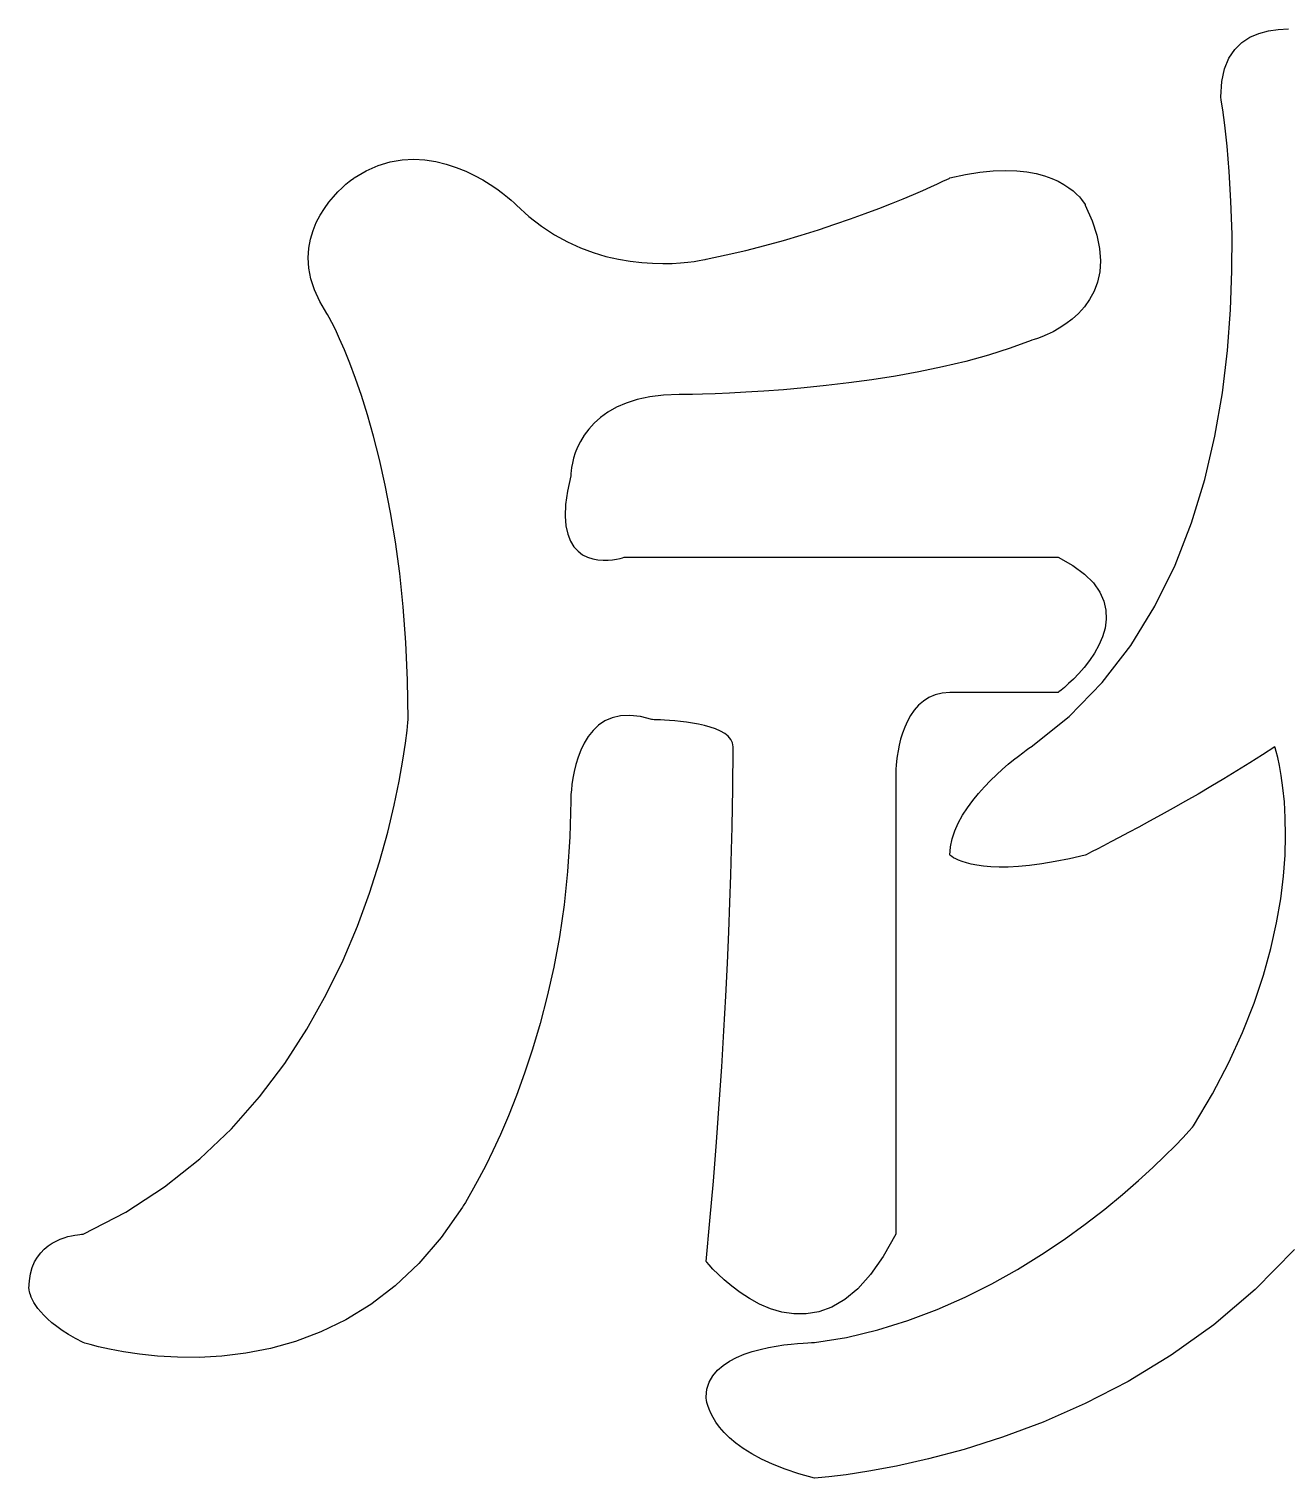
# Model space of a CAD drawing. Extents: x 8 to 213, y -217 to -66.
# Drawn here: x 27.86 to 34.99, y -102.38 to -94.16 of the extents above; entities that cross this region are included whole.
import ezdxf

# ---------------------------------------------------------------- set-up
doc = ezdxf.new("R2010")
doc.units = 0
doc.header["$MEASUREMENT"] = 0

msp = doc.modelspace()

# ---------------------------------------------------------------- linework, layer by layer
for p, q in [((34.7374, -94.2386, -80.2759), (34.7833, -94.2085, -80.2759)), ((34.7833, -94.2085, -80.2759), (34.8337, -94.1867, -80.2759)), ((34.8337, -94.1867, -80.2759), (34.8877, -94.1723, -80.2759)), ((34.8877, -94.1723, -80.2759), (34.9439, -94.1643, -80.2759)), ((34.9439, -94.1643, -80.2759), (35.0013, -94.1619, -80.2759)), ((34.6641, -94.3274, -80.2759), (34.6973, -94.2779, -80.2759)), ((34.6973, -94.2779, -80.2759), (34.7374, -94.2386, -80.2759)), ((34.6389, -94.3879, -80.2759), (34.6641, -94.3274, -80.2759)), ((34.623, -94.4603, -80.2759), (34.6389, -94.3879, -80.2759)), ((34.6175, -94.5457, -80.2759), (34.623, -94.4603, -80.2759)), ((34.6206, -94.5647, -80.2759), (34.6175, -94.5457, -80.2759)), ((34.6288, -94.6198, -80.2759), (34.6206, -94.5647, -80.2759)), ((34.6403, -94.7079, -80.2759), (34.6288, -94.6198, -80.2759)), ((34.6531, -94.8257, -80.2759), (34.6403, -94.7079, -80.2759)), ((34.6654, -94.9703, -80.2759), (34.6531, -94.8257, -80.2759)), ((29.7737, -94.9658, -80.2759), (29.8424, -94.9359, -80.2759)), ((29.8424, -94.9359, -80.2759), (29.9104, -94.9157, -80.2759)), ((29.9104, -94.9157, -80.2759), (29.9773, -94.9043, -80.2759)), ((29.9773, -94.9043, -80.2759), (30.0429, -94.9007, -80.2759)), ((30.0429, -94.9007, -80.2759), (30.1068, -94.904, -80.2759)), ((30.1068, -94.904, -80.2759), (30.1685, -94.9133, -80.2759)), ((30.1685, -94.9133, -80.2759), (30.2279, -94.9276, -80.2759)), ((30.2279, -94.9276, -80.2759), (30.2845, -94.9461, -80.2759)), ((30.2845, -94.9461, -80.2759), (30.338, -94.9679, -80.2759)), ((29.6592, -95.0419, -80.2759), (29.6777, -95.0265, -80.2759)), ((29.6777, -95.0265, -80.2759), (29.6921, -95.0153, -80.2759)), ((29.6921, -95.0153, -80.2759), (29.7014, -95.0085, -80.2759)), ((29.7014, -95.0085, -80.2759), (29.7047, -95.0062, -80.2759)), ((29.7047, -95.0062, -80.2759), (29.7737, -94.9658, -80.2759)), ((30.338, -94.9679, -80.2759), (30.388, -94.9919, -80.2759)), ((30.388, -94.9919, -80.2759), (30.4342, -95.0173, -80.2759)), ((30.4342, -95.0173, -80.2759), (30.4763, -95.0432, -80.2759)), ((33.0122, -95.0394, -80.2759), (33.0423, -95.0254, -80.2759)), ((33.0423, -95.0254, -80.2759), (33.0643, -95.015, -80.2759)), ((33.0643, -95.015, -80.2759), (33.0777, -95.0085, -80.2759)), ((33.0777, -95.0085, -80.2759), (33.0822, -95.0062, -80.2759)), ((33.0822, -95.0062, -80.2759), (33.1709, -94.9866, -80.2759)), ((33.1709, -94.9866, -80.2759), (33.2529, -94.9732, -80.2759)), ((33.2529, -94.9732, -80.2759), (33.3285, -94.9657, -80.2759)), ((33.3285, -94.9657, -80.2759), (33.3979, -94.9633, -80.2759)), ((33.3979, -94.9633, -80.2759), (33.4612, -94.9655, -80.2759)), ((33.4612, -94.9655, -80.2759), (33.5188, -94.9717, -80.2759)), ((33.5188, -94.9717, -80.2759), (33.5709, -94.9814, -80.2759)), ((33.5709, -94.9814, -80.2759), (33.6177, -94.994, -80.2759)), ((33.6177, -94.994, -80.2759), (33.6594, -95.0088, -80.2759)), ((33.6594, -95.0088, -80.2759), (33.6963, -95.0254, -80.2759)), ((33.6963, -95.0254, -80.2759), (33.7286, -95.0432, -80.2759)), ((34.6755, -95.1384, -80.2759), (34.6654, -94.9703, -80.2759)), ((29.5622, -95.1438, -80.2759), (29.5881, -95.1125, -80.2759)), ((29.5881, -95.1125, -80.2759), (29.6135, -95.085, -80.2759)), ((29.6135, -95.085, -80.2759), (29.6375, -95.0614, -80.2759)), ((29.6375, -95.0614, -80.2759), (29.6592, -95.0419, -80.2759)), ((30.4763, -95.0432, -80.2759), (30.5139, -95.0686, -80.2759)), ((30.5139, -95.0686, -80.2759), (30.5467, -95.0926, -80.2759)), ((30.5467, -95.0926, -80.2759), (30.5742, -95.1143, -80.2759)), ((32.8169, -95.1242, -80.2759), (32.8763, -95.0993, -80.2759)), ((32.8763, -95.0993, -80.2759), (32.9288, -95.0767, -80.2759)), ((32.9288, -95.0767, -80.2759), (32.9743, -95.0566, -80.2759)), ((32.9743, -95.0566, -80.2759), (33.0122, -95.0394, -80.2759)), ((33.7286, -95.0432, -80.2759), (33.7565, -95.0615, -80.2759)), ((33.7565, -95.0615, -80.2759), (33.7802, -95.0798, -80.2759)), ((33.7802, -95.0798, -80.2759), (33.8001, -95.0976, -80.2759)), ((33.8001, -95.0976, -80.2759), (33.8163, -95.1142, -80.2759)), ((29.5128, -95.2173, -80.2759), (29.5368, -95.1788, -80.2759)), ((29.5368, -95.1788, -80.2759), (29.5622, -95.1438, -80.2759)), ((30.5742, -95.1143, -80.2759), (30.5963, -95.1328, -80.2759)), ((30.5963, -95.1328, -80.2759), (30.6125, -95.1472, -80.2759)), ((30.6125, -95.1472, -80.2759), (30.6224, -95.1565, -80.2759)), ((30.6224, -95.1565, -80.2759), (30.6258, -95.1598, -80.2759)), ((30.6258, -95.1598, -80.2759), (30.696, -95.2243, -80.2759)), ((30.6258, -95.1598, -80.2759), (30.6258, -95.1598, -80.2759)), ((32.6015, -95.2083, -80.2759), (32.6792, -95.179, -80.2759)), ((32.6792, -95.179, -80.2759), (32.7511, -95.1508, -80.2759)), ((32.7511, -95.1508, -80.2759), (32.8169, -95.1242, -80.2759)), ((33.8163, -95.1142, -80.2759), (33.829, -95.1291, -80.2759)), ((33.829, -95.1291, -80.2759), (33.8384, -95.1416, -80.2759)), ((33.8384, -95.1416, -80.2759), (33.8449, -95.1513, -80.2759)), ((33.8449, -95.1513, -80.2759), (33.8486, -95.1576, -80.2759)), ((33.8486, -95.1576, -80.2759), (33.8498, -95.1598, -80.2759)), ((33.8498, -95.1598, -80.2759), (33.8892, -95.2485, -80.2759)), ((34.6814, -95.3271, -80.2759), (34.6755, -95.1384, -80.2759)), ((29.4726, -95.3047, -80.2759), (29.4911, -95.2594, -80.2759)), ((29.4911, -95.2594, -80.2759), (29.5128, -95.2173, -80.2759)), ((30.696, -95.2243, -80.2759), (30.7678, -95.2803, -80.2759)), ((32.3375, -95.2996, -80.2759), (32.4303, -95.2689, -80.2759)), ((32.4303, -95.2689, -80.2759), (32.5185, -95.2384, -80.2759)), ((32.5185, -95.2384, -80.2759), (32.6015, -95.2083, -80.2759)), ((33.8892, -95.2485, -80.2759), (33.9158, -95.3305, -80.2759)), ((29.4489, -95.405, -80.2759), (29.4582, -95.3533, -80.2759)), ((29.4582, -95.3533, -80.2759), (29.4726, -95.3047, -80.2759)), ((30.7678, -95.2803, -80.2759), (30.8409, -95.3282, -80.2759)), ((30.8409, -95.3282, -80.2759), (30.9145, -95.3686, -80.2759)), ((32.139, -95.36, -80.2759), (32.2402, -95.3301, -80.2759)), ((32.2402, -95.3301, -80.2759), (32.3375, -95.2996, -80.2759)), ((33.9158, -95.3305, -80.2759), (33.931, -95.4061, -80.2759)), ((34.6813, -95.5331, -80.2759), (34.6814, -95.3271, -80.2759)), ((29.4456, -95.4596, -80.2759), (29.4489, -95.405, -80.2759)), ((30.9145, -95.3686, -80.2759), (30.988, -95.4021, -80.2759)), ((30.988, -95.4021, -80.2759), (31.0611, -95.4292, -80.2759)), ((31.0611, -95.4292, -80.2759), (31.1329, -95.4506, -80.2759)), ((31.8144, -95.4427, -80.2759), (31.9257, -95.4166, -80.2759)), ((31.9257, -95.4166, -80.2759), (32.034, -95.3889, -80.2759)), ((32.034, -95.3889, -80.2759), (32.139, -95.36, -80.2759)), ((33.931, -95.4061, -80.2759), (33.9358, -95.4754, -80.2759)), ((29.4492, -95.5172, -80.2759), (29.4456, -95.4596, -80.2759)), ((29.4607, -95.5775, -80.2759), (29.4492, -95.5172, -80.2759)), ((31.1329, -95.4506, -80.2759), (31.2031, -95.4668, -80.2759)), ((31.2031, -95.4668, -80.2759), (31.2709, -95.4784, -80.2759)), ((31.2709, -95.4784, -80.2759), (31.3359, -95.486, -80.2759)), ((31.3359, -95.486, -80.2759), (31.3974, -95.4901, -80.2759)), ((31.3974, -95.4901, -80.2759), (31.4549, -95.4914, -80.2759)), ((31.4549, -95.4914, -80.2759), (31.5077, -95.4903, -80.2759)), ((31.5077, -95.4903, -80.2759), (31.5554, -95.4875, -80.2759)), ((31.5554, -95.4875, -80.2759), (31.5973, -95.4836, -80.2759)), ((31.5973, -95.4836, -80.2759), (31.6329, -95.4791, -80.2759)), ((31.6329, -95.4791, -80.2759), (31.6616, -95.4746, -80.2759)), ((31.6616, -95.4746, -80.2759), (31.6828, -95.4707, -80.2759)), ((31.6828, -95.4707, -80.2759), (31.696, -95.4679, -80.2759)), ((31.696, -95.4679, -80.2759), (31.7005, -95.4668, -80.2759)), ((31.7005, -95.4668, -80.2759), (31.8144, -95.4427, -80.2759)), ((33.9358, -95.4754, -80.2759), (33.9314, -95.5388, -80.2759)), ((29.4808, -95.6405, -80.2759), (29.4607, -95.5775, -80.2759)), ((33.9189, -95.5964, -80.2759), (33.8995, -95.6485, -80.2759)), ((33.9314, -95.5388, -80.2759), (33.9189, -95.5964, -80.2759)), ((34.6734, -95.7535, -80.2759), (34.6813, -95.5331, -80.2759)), ((29.5107, -95.706, -80.2759), (29.4808, -95.6405, -80.2759)), ((33.8995, -95.6485, -80.2759), (33.8744, -95.6953, -80.2759)), ((29.5512, -95.7739, -80.2759), (29.5107, -95.706, -80.2759)), ((33.8447, -95.737, -80.2759), (33.8115, -95.7739, -80.2759)), ((33.8744, -95.6953, -80.2759), (33.8447, -95.737, -80.2759)), ((34.6558, -95.985, -80.2759), (34.6734, -95.7535, -80.2759)), ((29.5545, -95.7796, -80.2759), (29.5512, -95.7739, -80.2759)), ((29.564, -95.7969, -80.2759), (29.5545, -95.7796, -80.2759)), ((29.5791, -95.8257, -80.2759), (29.564, -95.7969, -80.2759)), ((29.5991, -95.866, -80.2759), (29.5791, -95.8257, -80.2759)), ((33.7393, -95.834, -80.2759), (33.7026, -95.8578, -80.2759)), ((33.7759, -95.8061, -80.2759), (33.7393, -95.834, -80.2759)), ((33.8115, -95.7739, -80.2759), (33.7759, -95.8061, -80.2759)), ((29.6231, -95.9178, -80.2759), (29.5991, -95.866, -80.2759)), ((29.6506, -95.9811, -80.2759), (29.6231, -95.9178, -80.2759)), ((33.5428, -95.9274, -80.2759), (33.4244, -95.9712, -80.2759)), ((33.5472, -95.9262, -80.2759), (33.5428, -95.9274, -80.2759)), ((33.5597, -95.9225, -80.2759), (33.5472, -95.9262, -80.2759)), ((33.5791, -95.916, -80.2759), (33.5597, -95.9225, -80.2759)), ((33.6042, -95.9065, -80.2759), (33.5791, -95.916, -80.2759)), ((33.6339, -95.8938, -80.2759), (33.6042, -95.9065, -80.2759)), ((33.6671, -95.8776, -80.2759), (33.6339, -95.8938, -80.2759)), ((33.7026, -95.8578, -80.2759), (33.6671, -95.8776, -80.2759)), ((29.6809, -96.056, -80.2759), (29.6506, -95.9811, -80.2759)), ((33.3004, -96.0106, -80.2759), (33.172, -96.0459, -80.2759)), ((33.4244, -95.9712, -80.2759), (33.3004, -96.0106, -80.2759)), ((34.6267, -96.2245, -80.2759), (34.6558, -95.985, -80.2759)), ((29.7133, -96.1423, -80.2759), (29.6809, -96.056, -80.2759)), ((33.0405, -96.0772, -80.2759), (32.9071, -96.1049, -80.2759)), ((33.172, -96.0459, -80.2759), (33.0405, -96.0772, -80.2759)), ((29.747, -96.2402, -80.2759), (29.7133, -96.1423, -80.2759)), ((32.5086, -96.1681, -80.2759), (32.3806, -96.1834, -80.2759)), ((32.6399, -96.1501, -80.2759), (32.5086, -96.1681, -80.2759)), ((32.7732, -96.1291, -80.2759), (32.6399, -96.1501, -80.2759)), ((32.9071, -96.1049, -80.2759), (32.7732, -96.1291, -80.2759)), ((29.7814, -96.3496, -80.2759), (29.747, -96.2402, -80.2759)), ((31.31, -96.2624, -80.2759), (31.2473, -96.2823, -80.2759)), ((31.3806, -96.2473, -80.2759), (31.31, -96.2624, -80.2759)), ((31.4594, -96.2378, -80.2759), (31.3806, -96.2473, -80.2759)), ((31.547, -96.2344, -80.2759), (31.4594, -96.2378, -80.2759)), ((31.556, -96.2344, -80.2759), (31.547, -96.2344, -80.2759)), ((31.5821, -96.2341, -80.2759), (31.556, -96.2344, -80.2759)), ((31.6242, -96.2334, -80.2759), (31.5821, -96.2341, -80.2759)), ((31.6808, -96.232, -80.2759), (31.6242, -96.2334, -80.2759)), ((31.7509, -96.2296, -80.2759), (31.6808, -96.232, -80.2759)), ((31.833, -96.2261, -80.2759), (31.7509, -96.2296, -80.2759)), ((31.9259, -96.2213, -80.2759), (31.833, -96.2261, -80.2759)), ((32.0284, -96.2148, -80.2759), (31.9259, -96.2213, -80.2759)), ((32.1392, -96.2065, -80.2759), (32.0284, -96.2148, -80.2759)), ((32.257, -96.1961, -80.2759), (32.1392, -96.2065, -80.2759)), ((32.3806, -96.1834, -80.2759), (32.257, -96.1961, -80.2759)), ((34.5843, -96.469, -80.2759), (34.6267, -96.2245, -80.2759)), ((31.1435, -96.3339, -80.2759), (31.1015, -96.3642, -80.2759)), ((31.1919, -96.3064, -80.2759), (31.1435, -96.3339, -80.2759)), ((31.2473, -96.2823, -80.2759), (31.1919, -96.3064, -80.2759)), ((29.8159, -96.4705, -80.2759), (29.7814, -96.3496, -80.2759)), ((31.0655, -96.3966, -80.2759), (31.035, -96.4303, -80.2759)), ((31.1015, -96.3642, -80.2759), (31.0655, -96.3966, -80.2759)), ((29.8496, -96.6029, -80.2759), (29.8159, -96.4705, -80.2759)), ((30.9888, -96.4992, -80.2759), (30.9722, -96.5329, -80.2759)), ((31.0096, -96.4647, -80.2759), (30.9888, -96.4992, -80.2759)), ((31.035, -96.4303, -80.2759), (31.0096, -96.4647, -80.2759)), ((34.5266, -96.7154, -80.2759), (34.5843, -96.469, -80.2759)), ((30.9592, -96.5652, -80.2759), (30.9495, -96.5955, -80.2759)), ((30.9722, -96.5329, -80.2759), (30.9592, -96.5652, -80.2759)), ((29.882, -96.7468, -80.2759), (29.8496, -96.6029, -80.2759)), ((30.9349, -96.667, -80.2759), (30.9335, -96.6821, -80.2759)), ((30.9378, -96.6471, -80.2759), (30.9349, -96.667, -80.2759)), ((30.9425, -96.6231, -80.2759), (30.9378, -96.6471, -80.2759)), ((30.9495, -96.5955, -80.2759), (30.9425, -96.6231, -80.2759)), ((29.9122, -96.9023, -80.2759), (29.882, -96.7468, -80.2759)), ((30.9329, -96.695, -80.2759), (30.9143, -96.7815, -80.2759)), ((30.933, -96.6917, -80.2759), (30.9329, -96.695, -80.2759)), ((30.9335, -96.6821, -80.2759), (30.933, -96.6917, -80.2759)), ((34.452, -96.9605, -80.2759), (34.5266, -96.7154, -80.2759)), ((30.9143, -96.7815, -80.2759), (30.9042, -96.8571, -80.2759)), ((29.9398, -97.0692, -80.2759), (29.9122, -96.9023, -80.2759)), ((30.9042, -96.8571, -80.2759), (30.9016, -96.9227, -80.2759)), ((30.9016, -96.9227, -80.2759), (30.9059, -96.9787, -80.2759)), ((30.9059, -96.9787, -80.2759), (30.9161, -97.0261, -80.2759)), ((34.3584, -97.2012, -80.2759), (34.452, -96.9605, -80.2759)), ((29.9638, -97.2477, -80.2759), (29.9398, -97.0692, -80.2759)), ((30.9161, -97.0261, -80.2759), (30.9315, -97.0653, -80.2759)), ((30.9315, -97.0653, -80.2759), (30.9513, -97.0972, -80.2759)), ((30.9513, -97.0972, -80.2759), (30.9746, -97.1224, -80.2759)), ((30.9746, -97.1224, -80.2759), (31.0007, -97.1417, -80.2759)), ((31.0007, -97.1417, -80.2759), (31.0288, -97.1556, -80.2759)), ((31.0288, -97.1556, -80.2759), (31.0581, -97.1649, -80.2759)), ((31.0581, -97.1649, -80.2759), (31.0876, -97.1703, -80.2759)), ((31.1932, -97.1666, -80.2759), (31.2125, -97.1628, -80.2759)), ((31.2125, -97.1628, -80.2759), (31.2272, -97.1593, -80.2759)), ((31.2272, -97.1593, -80.2759), (31.2366, -97.1566, -80.2759)), ((31.2366, -97.1566, -80.2759), (31.2399, -97.1556, -80.2759)), ((31.2399, -97.1556, -80.2759), (31.4448, -97.1556, -80.2759)), ((31.4448, -97.1556, -80.2759), (31.6445, -97.1556, -80.2759)), ((31.6445, -97.1556, -80.2759), (31.8384, -97.1556, -80.2759)), ((31.8384, -97.1556, -80.2759), (32.026, -97.1556, -80.2759)), ((32.026, -97.1556, -80.2759), (32.2066, -97.1556, -80.2759)), ((32.2066, -97.1556, -80.2759), (32.3798, -97.1556, -80.2759)), ((32.3798, -97.1556, -80.2759), (32.545, -97.1556, -80.2759)), ((32.545, -97.1556, -80.2759), (32.7015, -97.1556, -80.2759)), ((32.7015, -97.1556, -80.2759), (32.8488, -97.1556, -80.2759)), ((32.8488, -97.1556, -80.2759), (32.9863, -97.1556, -80.2759)), ((32.9863, -97.1556, -80.2759), (33.1134, -97.1556, -80.2759)), ((33.1134, -97.1556, -80.2759), (33.2296, -97.1556, -80.2759)), ((33.2296, -97.1556, -80.2759), (33.3343, -97.1556, -80.2759)), ((33.3343, -97.1556, -80.2759), (33.4269, -97.1556, -80.2759)), ((33.4269, -97.1556, -80.2759), (33.5068, -97.1556, -80.2759)), ((33.5068, -97.1556, -80.2759), (33.5735, -97.1556, -80.2759)), ((33.5735, -97.1556, -80.2759), (33.6264, -97.1556, -80.2759)), ((33.6264, -97.1556, -80.2759), (33.6648, -97.1556, -80.2759)), ((33.6648, -97.1556, -80.2759), (33.6883, -97.1556, -80.2759)), ((33.6883, -97.1556, -80.2759), (33.6963, -97.1556, -80.2759)), ((33.6963, -97.1556, -80.2759), (33.7794, -97.2027, -80.2759)), ((29.9837, -97.4377, -80.2759), (29.9638, -97.2477, -80.2759)), ((31.0876, -97.1703, -80.2759), (31.1167, -97.1725, -80.2759)), ((31.1167, -97.1725, -80.2759), (31.1446, -97.1722, -80.2759)), ((31.1446, -97.1722, -80.2759), (31.1704, -97.17, -80.2759)), ((31.1704, -97.17, -80.2759), (31.1932, -97.1666, -80.2759)), ((33.7794, -97.2027, -80.2759), (33.8455, -97.2517, -80.2759)), ((34.2441, -97.4344, -80.2759), (34.3584, -97.2012, -80.2759)), ((33.8455, -97.2517, -80.2759), (33.896, -97.302, -80.2759)), ((33.896, -97.302, -80.2759), (33.9321, -97.3533, -80.2759)), ((33.9321, -97.3533, -80.2759), (33.9554, -97.4051, -80.2759)), ((33.9554, -97.4051, -80.2759), (33.9671, -97.4568, -80.2759)), ((29.9988, -97.6392, -80.2759), (29.9837, -97.4377, -80.2759)), ((33.9671, -97.4568, -80.2759), (33.9687, -97.5081, -80.2759)), ((34.1072, -97.657, -80.2759), (34.2441, -97.4344, -80.2759)), ((33.9616, -97.5584, -80.2759), (33.9471, -97.6074, -80.2759)), ((33.9687, -97.5081, -80.2759), (33.9616, -97.5584, -80.2759)), ((30.0084, -97.8522, -80.2759), (29.9988, -97.6392, -80.2759)), ((33.9266, -97.6545, -80.2759), (33.9015, -97.6994, -80.2759)), ((33.9471, -97.6074, -80.2759), (33.9266, -97.6545, -80.2759)), ((33.9459, -97.8659, -80.2759), (34.1072, -97.657, -80.2759)), ((33.9015, -97.6994, -80.2759), (33.8732, -97.7414, -80.2759)), ((33.8124, -97.8154, -80.2759), (33.7827, -97.8464, -80.2759)), ((33.843, -97.7803, -80.2759), (33.8124, -97.8154, -80.2759)), ((33.8732, -97.7414, -80.2759), (33.843, -97.7803, -80.2759)), ((30.0117, -98.0767, -80.2759), (30.0084, -97.8522, -80.2759)), ((33.7315, -97.8942, -80.2759), (33.7129, -97.91, -80.2759)), ((33.7553, -97.8728, -80.2759), (33.7315, -97.8942, -80.2759)), ((33.7827, -97.8464, -80.2759), (33.7553, -97.8728, -80.2759)), ((33.7584, -98.0581, -80.2759), (33.9459, -97.8659, -80.2759)), ((32.9324, -97.9711, -80.2759), (32.9047, -97.9952, -80.2759)), ((32.9637, -97.9512, -80.2759), (32.9324, -97.9711, -80.2759)), ((32.999, -97.9361, -80.2759), (32.9637, -97.9512, -80.2759)), ((33.0384, -97.9265, -80.2759), (32.999, -97.9361, -80.2759)), ((33.0822, -97.9232, -80.2759), (33.0384, -97.9265, -80.2759)), ((33.0856, -97.9232, -80.2759), (33.0822, -97.9232, -80.2759)), ((33.0953, -97.9232, -80.2759), (33.0856, -97.9232, -80.2759)), ((33.1107, -97.9232, -80.2759), (33.0953, -97.9232, -80.2759)), ((33.1313, -97.9232, -80.2759), (33.1107, -97.9232, -80.2759)), ((33.1566, -97.9232, -80.2759), (33.1313, -97.9232, -80.2759)), ((33.1858, -97.9232, -80.2759), (33.1566, -97.9232, -80.2759)), ((33.2186, -97.9232, -80.2759), (33.1858, -97.9232, -80.2759)), ((33.2542, -97.9232, -80.2759), (33.2186, -97.9232, -80.2759)), ((33.2921, -97.9232, -80.2759), (33.2542, -97.9232, -80.2759)), ((33.3317, -97.9232, -80.2759), (33.2921, -97.9232, -80.2759)), ((33.3725, -97.9232, -80.2759), (33.3317, -97.9232, -80.2759)), ((33.4138, -97.9232, -80.2759), (33.3725, -97.9232, -80.2759)), ((33.4552, -97.9232, -80.2759), (33.4138, -97.9232, -80.2759)), ((33.496, -97.9232, -80.2759), (33.4552, -97.9232, -80.2759)), ((33.5356, -97.9232, -80.2759), (33.496, -97.9232, -80.2759)), ((33.5735, -97.9232, -80.2759), (33.5356, -97.9232, -80.2759)), ((33.6091, -97.9232, -80.2759), (33.5735, -97.9232, -80.2759)), ((33.6418, -97.9232, -80.2759), (33.6091, -97.9232, -80.2759)), ((33.6711, -97.9232, -80.2759), (33.6418, -97.9232, -80.2759)), ((33.6963, -97.9232, -80.2759), (33.6711, -97.9232, -80.2759)), ((33.7007, -97.9198, -80.2759), (33.6963, -97.9232, -80.2759)), ((33.7129, -97.91, -80.2759), (33.7007, -97.9198, -80.2759)), ((31.1687, -98.0657, -80.2759), (31.1272, -98.0839, -80.2759)), ((31.2157, -98.0548, -80.2759), (31.1687, -98.0657, -80.2759)), ((31.2686, -98.0523, -80.2759), (31.2157, -98.0548, -80.2759)), ((31.3278, -98.0593, -80.2759), (31.2686, -98.0523, -80.2759)), ((31.3934, -98.0767, -80.2759), (31.3278, -98.0593, -80.2759)), ((32.8595, -98.053, -80.2759), (32.8415, -98.0853, -80.2759)), ((32.8805, -98.0227, -80.2759), (32.8595, -98.053, -80.2759)), ((32.9047, -97.9952, -80.2759), (32.8805, -98.0227, -80.2759)), ((33.5428, -98.2303, -80.2759), (33.7584, -98.0581, -80.2759)), ((29.9967, -98.2099, -80.2759), (30.0057, -98.1377, -80.2759)), ((30.0057, -98.1377, -80.2759), (30.0104, -98.0924, -80.2759)), ((30.0104, -98.0924, -80.2759), (30.0117, -98.0767, -80.2759)), ((31.0594, -98.1384, -80.2759), (31.0324, -98.1725, -80.2759)), ((31.0909, -98.1085, -80.2759), (31.0594, -98.1384, -80.2759)), ((31.1272, -98.0839, -80.2759), (31.0909, -98.1085, -80.2759)), ((31.3968, -98.0768, -80.2759), (31.3934, -98.0767, -80.2759)), ((31.4063, -98.0769, -80.2759), (31.3968, -98.0768, -80.2759)), ((31.4214, -98.0773, -80.2759), (31.4063, -98.0769, -80.2759)), ((31.4413, -98.078, -80.2759), (31.4214, -98.0773, -80.2759)), ((31.4654, -98.0791, -80.2759), (31.4413, -98.078, -80.2759)), ((31.4929, -98.0809, -80.2759), (31.4654, -98.0791, -80.2759)), ((31.5232, -98.0833, -80.2759), (31.4929, -98.0809, -80.2759)), ((31.5556, -98.0866, -80.2759), (31.5232, -98.0833, -80.2759)), ((31.5893, -98.0907, -80.2759), (31.5556, -98.0866, -80.2759)), ((31.6237, -98.0959, -80.2759), (31.5893, -98.0907, -80.2759)), ((31.6582, -98.1023, -80.2759), (31.6237, -98.0959, -80.2759)), ((31.6919, -98.1099, -80.2759), (31.6582, -98.1023, -80.2759)), ((31.7243, -98.1189, -80.2759), (31.6919, -98.1099, -80.2759)), ((31.7545, -98.1294, -80.2759), (31.7243, -98.1189, -80.2759)), ((31.7821, -98.1415, -80.2759), (31.7545, -98.1294, -80.2759)), ((31.8061, -98.1553, -80.2759), (31.7821, -98.1415, -80.2759)), ((32.8263, -98.1191, -80.2759), (32.8135, -98.1535, -80.2759)), ((32.8415, -98.0853, -80.2759), (32.8263, -98.1191, -80.2759)), ((29.9823, -98.3064, -80.2759), (29.9967, -98.2099, -80.2759)), ((31.0095, -98.2099, -80.2759), (30.9904, -98.2494, -80.2759)), ((31.0324, -98.1725, -80.2759), (31.0095, -98.2099, -80.2759)), ((31.826, -98.171, -80.2759), (31.8061, -98.1553, -80.2759)), ((31.8411, -98.1887, -80.2759), (31.826, -98.171, -80.2759)), ((31.8507, -98.2084, -80.2759), (31.8411, -98.1887, -80.2759)), ((31.854, -98.2303, -80.2759), (31.8507, -98.2084, -80.2759)), ((31.854, -98.2405, -80.2759), (31.854, -98.2303, -80.2759)), ((32.7948, -98.2217, -80.2759), (32.7883, -98.254, -80.2759)), ((32.8031, -98.1879, -80.2759), (32.7948, -98.2217, -80.2759)), ((32.8135, -98.1535, -80.2759), (32.8031, -98.1879, -80.2759)), ((33.5299, -98.2392, -80.2759), (33.5394, -98.2325, -80.2759)), ((33.5394, -98.2325, -80.2759), (33.5428, -98.2303, -80.2759)), ((33.5428, -98.2303, -80.2759), (33.5428, -98.2303, -80.2759)), ((34.9245, -98.2303, -80.2759), (34.8544, -98.2763, -80.2759)), ((34.9266, -98.2371, -80.2759), (34.9245, -98.2303, -80.2759)), ((29.9614, -98.4246, -80.2759), (29.9823, -98.3064, -80.2759)), ((30.9748, -98.2902, -80.2759), (30.9624, -98.331, -80.2759)), ((30.9904, -98.2494, -80.2759), (30.9748, -98.2902, -80.2759)), ((31.8535, -98.3194, -80.2759), (31.8539, -98.2705, -80.2759)), ((31.8539, -98.2705, -80.2759), (31.854, -98.2405, -80.2759)), ((32.78, -98.3118, -80.2759), (32.7776, -98.3359, -80.2759)), ((32.7835, -98.2843, -80.2759), (32.78, -98.3118, -80.2759)), ((32.7883, -98.254, -80.2759), (32.7835, -98.2843, -80.2759)), ((33.413, -98.3299, -80.2759), (33.4433, -98.3049, -80.2759)), ((33.4433, -98.3049, -80.2759), (33.4708, -98.283, -80.2759)), ((33.4708, -98.283, -80.2759), (33.4949, -98.2646, -80.2759)), ((33.4949, -98.2646, -80.2759), (33.5148, -98.2499, -80.2759)), ((33.5148, -98.2499, -80.2759), (33.5299, -98.2392, -80.2759)), ((34.8544, -98.2763, -80.2759), (34.7825, -98.3221, -80.2759)), ((34.9323, -98.2573, -80.2759), (34.9266, -98.2371, -80.2759)), ((34.9406, -98.2904, -80.2759), (34.9323, -98.2573, -80.2759)), ((34.9503, -98.3359, -80.2759), (34.9406, -98.2904, -80.2759)), ((30.9526, -98.3709, -80.2759), (30.9453, -98.4088, -80.2759)), ((30.9624, -98.331, -80.2759), (30.9526, -98.3709, -80.2759)), ((31.8516, -98.4701, -80.2759), (31.8528, -98.3862, -80.2759)), ((31.8528, -98.3862, -80.2759), (31.8535, -98.3194, -80.2759)), ((32.7755, -98.3709, -80.2759), (32.7752, -98.3804, -80.2759)), ((32.7752, -98.3804, -80.2759), (32.7752, -98.3838, -80.2759)), ((32.7752, -98.3838, -80.2759), (32.7752, -98.569, -80.2759)), ((32.7762, -98.3558, -80.2759), (32.7755, -98.3709, -80.2759)), ((32.7776, -98.3359, -80.2759), (32.7762, -98.3558, -80.2759)), ((33.3125, -98.4222, -80.2759), (33.3469, -98.3888, -80.2759)), ((33.3469, -98.3888, -80.2759), (33.3807, -98.358, -80.2759)), ((33.3807, -98.358, -80.2759), (33.413, -98.3299, -80.2759)), ((34.7095, -98.3674, -80.2759), (34.6359, -98.412, -80.2759)), ((34.7825, -98.3221, -80.2759), (34.7095, -98.3674, -80.2759)), ((34.9605, -98.3934, -80.2759), (34.9503, -98.3359, -80.2759)), ((34.9701, -98.4624, -80.2759), (34.9605, -98.3934, -80.2759)), ((29.933, -98.5617, -80.2759), (29.9614, -98.4246, -80.2759)), ((30.9366, -98.4747, -80.2759), (30.9344, -98.5005, -80.2759)), ((30.9401, -98.4437, -80.2759), (30.9366, -98.4747, -80.2759)), ((30.9453, -98.4088, -80.2759), (30.9401, -98.4437, -80.2759)), ((31.8499, -98.5702, -80.2759), (31.8516, -98.4701, -80.2759)), ((33.2443, -98.4955, -80.2759), (33.2781, -98.4578, -80.2759)), ((33.2781, -98.4578, -80.2759), (33.3125, -98.4222, -80.2759)), ((34.5623, -98.4557, -80.2759), (34.4893, -98.4983, -80.2759)), ((34.6359, -98.412, -80.2759), (34.5623, -98.4557, -80.2759)), ((34.9781, -98.5425, -80.2759), (34.9701, -98.4624, -80.2759)), ((29.8961, -98.7152, -80.2759), (29.933, -98.5617, -80.2759)), ((30.9329, -98.5373, -80.2759), (30.9284, -98.7411, -80.2759)), ((30.9333, -98.5203, -80.2759), (30.9329, -98.5329, -80.2759)), ((30.9329, -98.5329, -80.2759), (30.9329, -98.5373, -80.2759)), ((30.9344, -98.5005, -80.2759), (30.9333, -98.5203, -80.2759)), ((33.1817, -98.5763, -80.2759), (33.212, -98.5351, -80.2759)), ((33.212, -98.5351, -80.2759), (33.2443, -98.4955, -80.2759)), ((34.4174, -98.5395, -80.2759), (34.3473, -98.5791, -80.2759)), ((34.4893, -98.4983, -80.2759), (34.4174, -98.5395, -80.2759)), ((34.9835, -98.6331, -80.2759), (34.9781, -98.5425, -80.2759)), ((31.8474, -98.6854, -80.2759), (31.8499, -98.5702, -80.2759)), ((32.7752, -98.569, -80.2759), (32.7752, -98.7553, -80.2759)), ((33.1301, -98.6626, -80.2759), (33.1542, -98.6189, -80.2759)), ((33.1542, -98.6189, -80.2759), (33.1817, -98.5763, -80.2759)), ((34.2794, -98.6168, -80.2759), (34.2145, -98.6524, -80.2759)), ((34.3473, -98.5791, -80.2759), (34.2794, -98.6168, -80.2759)), ((34.9851, -98.7339, -80.2759), (34.9835, -98.6331, -80.2759)), ((29.8496, -98.8824, -80.2759), (29.8961, -98.7152, -80.2759)), ((31.8442, -98.8149, -80.2759), (31.8474, -98.6854, -80.2759)), ((33.0951, -98.7525, -80.2759), (33.1102, -98.7072, -80.2759)), ((33.1102, -98.7072, -80.2759), (33.1301, -98.6626, -80.2759)), ((34.0955, -98.7166, -80.2759), (34.0426, -98.7447, -80.2759)), ((34.1529, -98.6858, -80.2759), (34.0955, -98.7166, -80.2759)), ((34.2145, -98.6524, -80.2759), (34.1529, -98.6858, -80.2759)), ((30.9284, -98.7411, -80.2759), (30.9157, -98.9375, -80.2759)), ((32.7752, -98.7553, -80.2759), (32.7752, -98.9416, -80.2759)), ((33.0822, -98.8444, -80.2759), (33.0856, -98.7983, -80.2759)), ((33.0856, -98.7983, -80.2759), (33.0951, -98.7525, -80.2759)), ((33.953, -98.7916, -80.2759), (33.9174, -98.81, -80.2759)), ((33.9949, -98.7697, -80.2759), (33.953, -98.7916, -80.2759)), ((34.0426, -98.7447, -80.2759), (33.9949, -98.7697, -80.2759)), ((34.9821, -98.8444, -80.2759), (34.9851, -98.7339, -80.2759)), ((29.7926, -99.0607, -80.2759), (29.8496, -98.8824, -80.2759)), ((31.84, -98.9577, -80.2759), (31.8442, -98.8149, -80.2759)), ((33.0834, -98.8454, -80.2759), (33.0822, -98.8444, -80.2759)), ((33.0871, -98.8485, -80.2759), (33.0834, -98.8454, -80.2759)), ((33.0936, -98.8532, -80.2759), (33.0871, -98.8485, -80.2759)), ((33.1031, -98.8591, -80.2759), (33.0936, -98.8532, -80.2759)), ((33.1158, -98.8659, -80.2759), (33.1031, -98.8591, -80.2759)), ((33.132, -98.8734, -80.2759), (33.1158, -98.8659, -80.2759)), ((33.1518, -98.881, -80.2759), (33.132, -98.8734, -80.2759)), ((33.1756, -98.8886, -80.2759), (33.1518, -98.881, -80.2759)), ((33.2035, -98.8956, -80.2759), (33.1756, -98.8886, -80.2759)), ((33.6791, -98.8817, -80.2759), (33.6035, -98.8943, -80.2759)), ((33.7611, -98.8651, -80.2759), (33.6791, -98.8817, -80.2759)), ((33.8498, -98.8444, -80.2759), (33.7611, -98.8651, -80.2759)), ((33.8543, -98.8421, -80.2759), (33.8498, -98.8444, -80.2759)), ((33.8675, -98.8354, -80.2759), (33.8543, -98.8421, -80.2759)), ((33.8887, -98.8247, -80.2759), (33.8675, -98.8354, -80.2759)), ((33.9174, -98.81, -80.2759), (33.8887, -98.8247, -80.2759)), ((34.9733, -98.964, -80.2759), (34.9821, -98.8444, -80.2759)), ((30.9157, -98.9375, -80.2759), (30.8956, -99.1264, -80.2759)), ((31.8348, -99.113, -80.2759), (31.84, -98.9577, -80.2759)), ((32.7752, -98.9416, -80.2759), (32.7752, -99.1268, -80.2759)), ((33.2357, -98.9019, -80.2759), (33.2035, -98.8956, -80.2759)), ((33.2726, -98.907, -80.2759), (33.2357, -98.9019, -80.2759)), ((33.3143, -98.9107, -80.2759), (33.2726, -98.907, -80.2759)), ((33.3611, -98.9125, -80.2759), (33.3143, -98.9107, -80.2759)), ((33.4132, -98.9121, -80.2759), (33.3611, -98.9125, -80.2759)), ((33.4708, -98.9091, -80.2759), (33.4132, -98.9121, -80.2759)), ((33.5342, -98.9033, -80.2759), (33.4708, -98.9091, -80.2759)), ((33.6035, -98.8943, -80.2759), (33.5342, -98.9033, -80.2759)), ((34.9577, -99.0924, -80.2759), (34.9733, -98.964, -80.2759)), ((29.7239, -99.2474, -80.2759), (29.7926, -99.0607, -80.2759)), ((30.8956, -99.1264, -80.2759), (30.869, -99.3074, -80.2759)), ((31.8285, -99.2798, -80.2759), (31.8348, -99.113, -80.2759)), ((32.7752, -99.1268, -80.2759), (32.7752, -99.3097, -80.2759)), ((34.9342, -99.2292, -80.2759), (34.9577, -99.0924, -80.2759)), ((29.6425, -99.4398, -80.2759), (29.7239, -99.2474, -80.2759)), ((31.8209, -99.4572, -80.2759), (31.8285, -99.2798, -80.2759)), ((34.9019, -99.3737, -80.2759), (34.9342, -99.2292, -80.2759)), ((30.869, -99.3074, -80.2759), (30.8369, -99.48, -80.2759)), ((32.7752, -99.3097, -80.2759), (32.7752, -99.4892, -80.2759)), ((34.8597, -99.5256, -80.2759), (34.9019, -99.3737, -80.2759)), ((29.5475, -99.6353, -80.2759), (29.6425, -99.4398, -80.2759)), ((31.8119, -99.6443, -80.2759), (31.8209, -99.4572, -80.2759)), ((30.8369, -99.48, -80.2759), (30.8002, -99.6441, -80.2759)), ((32.7752, -99.4892, -80.2759), (32.7752, -99.664, -80.2759)), ((34.8066, -99.6844, -80.2759), (34.8597, -99.5256, -80.2759)), ((29.4377, -99.8313, -80.2759), (29.5475, -99.6353, -80.2759)), ((30.8002, -99.6441, -80.2759), (30.7599, -99.7991, -80.2759)), ((31.8014, -99.8401, -80.2759), (31.8119, -99.6443, -80.2759)), ((32.7752, -99.664, -80.2759), (32.7752, -99.833, -80.2759)), ((34.7415, -99.8497, -80.2759), (34.8066, -99.6844, -80.2759)), ((29.3121, -100.0251, -80.2759), (29.4377, -99.8313, -80.2759)), ((30.7599, -99.7991, -80.2759), (30.7167, -99.9448, -80.2759)), ((31.7893, -100.0438, -80.2759), (31.8014, -99.8401, -80.2759)), ((32.7752, -99.833, -80.2759), (32.7752, -99.9952, -80.2759)), ((34.6634, -100.021, -80.2759), (34.7415, -99.8497, -80.2759)), ((30.7167, -99.9448, -80.2759), (30.6717, -100.0809, -80.2759)), ((29.1697, -100.2141, -80.2759), (29.3121, -100.0251, -80.2759)), ((32.7752, -99.9952, -80.2759), (32.7752, -100.1493, -80.2759)), ((34.5712, -100.1977, -80.2759), (34.6634, -100.021, -80.2759)), ((30.6717, -100.0809, -80.2759), (30.6258, -100.2069, -80.2759)), ((31.7754, -100.2543, -80.2759), (31.7893, -100.0438, -80.2759)), ((32.7752, -100.1493, -80.2759), (32.7752, -100.2942, -80.2759)), ((34.4639, -100.3796, -80.2759), (34.5712, -100.1977, -80.2759)), ((29.0095, -100.3956, -80.2759), (29.1697, -100.2141, -80.2759)), ((30.6258, -100.2069, -80.2759), (30.5799, -100.3225, -80.2759)), ((31.7597, -100.4709, -80.2759), (31.7754, -100.2543, -80.2759)), ((30.5799, -100.3225, -80.2759), (30.5349, -100.4275, -80.2759)), ((32.7752, -100.2942, -80.2759), (32.7752, -100.4287, -80.2759)), ((28.8304, -100.5669, -80.2759), (29.0095, -100.3956, -80.2759)), ((30.5349, -100.4275, -80.2759), (30.4918, -100.5214, -80.2759)), ((32.7752, -100.4287, -80.2759), (32.7752, -100.5517, -80.2759)), ((34.3583, -100.4926, -80.2759), (34.4038, -100.4454, -80.2759)), ((34.4038, -100.4454, -80.2759), (34.4369, -100.4098, -80.2759)), ((34.4369, -100.4098, -80.2759), (34.4571, -100.3874, -80.2759)), ((34.4571, -100.3874, -80.2759), (34.4639, -100.3796, -80.2759)), ((30.4918, -100.5214, -80.2759), (30.4514, -100.6039, -80.2759)), ((31.7421, -100.6925, -80.2759), (31.7597, -100.4709, -80.2759)), ((34.3008, -100.5499, -80.2759), (34.3583, -100.4926, -80.2759)), ((28.6314, -100.7255, -80.2759), (28.8304, -100.5669, -80.2759)), ((30.4514, -100.6039, -80.2759), (30.4147, -100.6747, -80.2759)), ((32.7752, -100.5517, -80.2759), (32.7752, -100.6621, -80.2759)), ((34.1517, -100.689, -80.2759), (34.2318, -100.6159, -80.2759)), ((34.2318, -100.6159, -80.2759), (34.3008, -100.5499, -80.2759)), ((30.4147, -100.6747, -80.2759), (30.3826, -100.7333, -80.2759)), ((31.7224, -100.9182, -80.2759), (31.7421, -100.6925, -80.2759)), ((32.7752, -100.6621, -80.2759), (32.7752, -100.7586, -80.2759)), ((34.0611, -100.7677, -80.2759), (34.1517, -100.689, -80.2759)), ((28.4114, -100.8686, -80.2759), (28.6314, -100.7255, -80.2759)), ((30.3561, -100.7795, -80.2759), (30.336, -100.813, -80.2759)), ((30.3826, -100.7333, -80.2759), (30.3561, -100.7795, -80.2759)), ((32.7752, -100.7586, -80.2759), (32.7752, -100.8402, -80.2759)), ((33.9603, -100.8506, -80.2759), (34.0611, -100.7677, -80.2759)), ((30.3188, -100.8402, -80.2759), (30.1993, -101.012, -80.2759)), ((30.3232, -100.8333, -80.2759), (30.3188, -100.8402, -80.2759)), ((30.336, -100.813, -80.2759), (30.3232, -100.8333, -80.2759)), ((32.7752, -100.8402, -80.2759), (32.7752, -100.9056, -80.2759)), ((33.8498, -100.9361, -80.2759), (33.9603, -100.8506, -80.2759)), ((28.1694, -100.9937, -80.2759), (28.4114, -100.8686, -80.2759)), ((31.7005, -101.1472, -80.2759), (31.7224, -100.9182, -80.2759)), ((32.7752, -100.9056, -80.2759), (32.7752, -100.9538, -80.2759)), ((33.7302, -101.0228, -80.2759), (33.8498, -100.9361, -80.2759)), ((28.0159, -101.0321, -80.2759), (28.0389, -101.0217, -80.2759)), ((28.0389, -101.0217, -80.2759), (28.0614, -101.0133, -80.2759)), ((28.0614, -101.0133, -80.2759), (28.0829, -101.0069, -80.2759)), ((28.0829, -101.0069, -80.2759), (28.1031, -101.002, -80.2759)), ((28.1031, -101.002, -80.2759), (28.1215, -100.9985, -80.2759)), ((28.1215, -100.9985, -80.2759), (28.1375, -100.9961, -80.2759)), ((28.1375, -100.9961, -80.2759), (28.1508, -100.9947, -80.2759)), ((28.1508, -100.9947, -80.2759), (28.1608, -100.994, -80.2759)), ((28.1608, -100.994, -80.2759), (28.1672, -100.9937, -80.2759)), ((28.1672, -100.9937, -80.2759), (28.1694, -100.9937, -80.2759)), ((30.1993, -101.012, -80.2759), (30.0721, -101.1601, -80.2759)), ((32.7752, -100.9937, -80.2759), (32.705, -101.1195, -80.2759)), ((32.7752, -100.9538, -80.2759), (32.7752, -100.9835, -80.2759)), ((32.7752, -100.9835, -80.2759), (32.7752, -100.9937, -80.2759)), ((33.6017, -101.1091, -80.2759), (33.7302, -101.0228, -80.2759)), ((27.9104, -101.1232, -80.2759), (27.9287, -101.099, -80.2759)), ((27.9287, -101.099, -80.2759), (27.9489, -101.078, -80.2759)), ((27.9489, -101.078, -80.2759), (27.9705, -101.06, -80.2759)), ((27.9705, -101.06, -80.2759), (27.993, -101.0448, -80.2759)), ((27.993, -101.0448, -80.2759), (28.0159, -101.0321, -80.2759)), ((35.0348, -101.0801, -80.2759), (34.8121, -101.3072, -80.2759)), ((27.871, -101.2175, -80.2759), (27.881, -101.1823, -80.2759)), ((27.881, -101.1823, -80.2759), (27.8943, -101.1509, -80.2759)), ((27.8943, -101.1509, -80.2759), (27.9104, -101.1232, -80.2759)), ((30.0721, -101.1601, -80.2759), (29.9386, -101.2861, -80.2759)), ((31.705, -101.1527, -80.2759), (31.7005, -101.1472, -80.2759)), ((31.7182, -101.1678, -80.2759), (31.705, -101.1527, -80.2759)), ((31.7394, -101.1907, -80.2759), (31.7182, -101.1678, -80.2759)), ((31.768, -101.2197, -80.2759), (31.7394, -101.1907, -80.2759)), ((32.705, -101.1195, -80.2759), (32.6332, -101.2218, -80.2759)), ((33.465, -101.1936, -80.2759), (33.6017, -101.1091, -80.2759)), ((27.8624, -101.3007, -80.2759), (27.8646, -101.2569, -80.2759)), ((27.8646, -101.2569, -80.2759), (27.871, -101.2175, -80.2759)), ((31.8036, -101.2528, -80.2759), (31.768, -101.2197, -80.2759)), ((31.8456, -101.2882, -80.2759), (31.8036, -101.2528, -80.2759)), ((32.6332, -101.2218, -80.2759), (32.5601, -101.3025, -80.2759)), ((33.3205, -101.2748, -80.2759), (33.465, -101.1936, -80.2759)), ((27.8624, -101.3019, -80.2759), (27.8624, -101.3007, -80.2759)), ((27.8627, -101.3052, -80.2759), (27.8624, -101.3019, -80.2759)), ((27.8634, -101.3106, -80.2759), (27.8627, -101.3052, -80.2759)), ((27.8648, -101.3179, -80.2759), (27.8634, -101.3106, -80.2759)), ((27.8672, -101.3271, -80.2759), (27.8648, -101.3179, -80.2759)), ((27.8707, -101.338, -80.2759), (27.8672, -101.3271, -80.2759)), ((27.8756, -101.3506, -80.2759), (27.8707, -101.338, -80.2759)), ((27.882, -101.3646, -80.2759), (27.8756, -101.3506, -80.2759)), ((29.9386, -101.2861, -80.2759), (29.8005, -101.3916, -80.2759)), ((31.8933, -101.324, -80.2759), (31.8456, -101.2882, -80.2759)), ((31.9461, -101.3585, -80.2759), (31.8933, -101.324, -80.2759)), ((32.5601, -101.3025, -80.2759), (32.4865, -101.3634, -80.2759)), ((33.0098, -101.4211, -80.2759), (33.1686, -101.3511, -80.2759)), ((33.1686, -101.3511, -80.2759), (33.3205, -101.2748, -80.2759)), ((34.8121, -101.3072, -80.2759), (34.5783, -101.5062, -80.2759)), ((27.8904, -101.38, -80.2759), (27.882, -101.3646, -80.2759)), ((27.9008, -101.3967, -80.2759), (27.8904, -101.38, -80.2759)), ((27.9135, -101.4145, -80.2759), (27.9008, -101.3967, -80.2759)), ((27.9287, -101.4334, -80.2759), (27.9135, -101.4145, -80.2759)), ((27.9467, -101.4532, -80.2759), (27.9287, -101.4334, -80.2759)), ((29.8005, -101.3916, -80.2759), (29.6591, -101.4783, -80.2759)), ((32.0036, -101.3897, -80.2759), (31.9461, -101.3585, -80.2759)), ((32.0651, -101.4159, -80.2759), (32.0036, -101.3897, -80.2759)), ((32.1301, -101.4352, -80.2759), (32.0651, -101.4159, -80.2759)), ((32.1979, -101.4457, -80.2759), (32.1301, -101.4352, -80.2759)), ((32.3399, -101.4331, -80.2759), (32.2681, -101.4456, -80.2759)), ((32.4129, -101.4063, -80.2759), (32.3399, -101.4331, -80.2759)), ((32.4865, -101.3634, -80.2759), (32.4129, -101.4063, -80.2759)), ((32.8445, -101.4833, -80.2759), (33.0098, -101.4211, -80.2759)), ((27.9677, -101.4738, -80.2759), (27.9467, -101.4532, -80.2759)), ((27.9919, -101.495, -80.2759), (27.9677, -101.4738, -80.2759)), ((28.0196, -101.5169, -80.2759), (27.9919, -101.495, -80.2759)), ((28.051, -101.5392, -80.2759), (28.0196, -101.5169, -80.2759)), ((29.6591, -101.4783, -80.2759), (29.516, -101.5476, -80.2759)), ((32.2681, -101.4456, -80.2759), (32.1979, -101.4457, -80.2759)), ((32.6732, -101.5361, -80.2759), (32.8445, -101.4833, -80.2759)), ((34.5783, -101.5062, -80.2759), (34.3374, -101.679, -80.2759)), ((28.0862, -101.5619, -80.2759), (28.051, -101.5392, -80.2759)), ((28.1256, -101.5848, -80.2759), (28.0862, -101.5619, -80.2759)), ((28.1694, -101.6078, -80.2759), (28.1256, -101.5848, -80.2759)), ((29.3727, -101.6013, -80.2759), (29.2306, -101.641, -80.2759)), ((29.516, -101.5476, -80.2759), (29.3727, -101.6013, -80.2759)), ((32.3146, -101.6078, -80.2759), (32.4964, -101.5781, -80.2759)), ((32.4964, -101.5781, -80.2759), (32.6732, -101.5361, -80.2759)), ((28.1796, -101.611, -80.2759), (28.1694, -101.6078, -80.2759)), ((28.2089, -101.6195, -80.2759), (28.1796, -101.611, -80.2759)), ((28.256, -101.6316, -80.2759), (28.2089, -101.6195, -80.2759)), ((28.3193, -101.6459, -80.2759), (28.256, -101.6316, -80.2759)), ((28.3973, -101.6606, -80.2759), (28.3193, -101.6459, -80.2759)), ((28.4886, -101.6741, -80.2759), (28.3973, -101.6606, -80.2759)), ((28.5916, -101.6849, -80.2759), (28.4886, -101.6741, -80.2759)), ((29.0913, -101.6682, -80.2759), (28.9563, -101.6846, -80.2759)), ((29.2306, -101.641, -80.2759), (29.0913, -101.6682, -80.2759)), ((31.8735, -101.6921, -80.2759), (31.9167, -101.6741, -80.2759)), ((31.9167, -101.6741, -80.2759), (31.9616, -101.6589, -80.2759)), ((31.9616, -101.6589, -80.2759), (32.0075, -101.6462, -80.2759)), ((32.0075, -101.6462, -80.2759), (32.0534, -101.6358, -80.2759)), ((32.0534, -101.6358, -80.2759), (32.0984, -101.6274, -80.2759)), ((32.0984, -101.6274, -80.2759), (32.1416, -101.621, -80.2759)), ((32.1416, -101.621, -80.2759), (32.1819, -101.6161, -80.2759)), ((32.1819, -101.6161, -80.2759), (32.2186, -101.6126, -80.2759)), ((32.2186, -101.6126, -80.2759), (32.2507, -101.6102, -80.2759)), ((32.2507, -101.6102, -80.2759), (32.2773, -101.6088, -80.2759)), ((32.2773, -101.6088, -80.2759), (32.2974, -101.6081, -80.2759)), ((32.2974, -101.6081, -80.2759), (32.3101, -101.6078, -80.2759)), ((32.3101, -101.6078, -80.2759), (32.3146, -101.6078, -80.2759)), ((34.3374, -101.679, -80.2759), (34.0933, -101.8274, -80.2759)), ((28.7049, -101.6913, -80.2759), (28.5916, -101.6849, -80.2759)), ((28.827, -101.6917, -80.2759), (28.7049, -101.6913, -80.2759)), ((28.9563, -101.6846, -80.2759), (28.827, -101.6917, -80.2759)), ((31.7378, -101.7964, -80.2759), (31.7644, -101.765, -80.2759)), ((31.7644, -101.765, -80.2759), (31.7964, -101.7373, -80.2759)), ((31.7964, -101.7373, -80.2759), (31.8331, -101.7131, -80.2759)), ((31.8331, -101.7131, -80.2759), (31.8735, -101.6921, -80.2759)), ((31.7049, -101.871, -80.2759), (31.7177, -101.8316, -80.2759)), ((31.7177, -101.8316, -80.2759), (31.7378, -101.7964, -80.2759)), ((34.0933, -101.8274, -80.2759), (33.8498, -101.9532, -80.2759)), ((31.7005, -101.9148, -80.2759), (31.7049, -101.871, -80.2759)), ((31.7006, -101.9171, -80.2759), (31.7005, -101.9148, -80.2759)), ((31.7011, -101.9236, -80.2759), (31.7006, -101.9171, -80.2759)), ((31.7026, -101.934, -80.2759), (31.7011, -101.9236, -80.2759)), ((31.7054, -101.948, -80.2759), (31.7026, -101.934, -80.2759)), ((31.7101, -101.9652, -80.2759), (31.7054, -101.948, -80.2759)), ((31.7171, -101.9853, -80.2759), (31.7101, -101.9652, -80.2759)), ((31.7268, -102.0079, -80.2759), (31.7171, -101.9853, -80.2759)), ((31.7398, -102.0327, -80.2759), (31.7268, -102.0079, -80.2759)), ((33.8498, -101.9532, -80.2759), (33.611, -102.0583, -80.2759)), ((31.7565, -102.0594, -80.2759), (31.7398, -102.0327, -80.2759)), ((31.7773, -102.0876, -80.2759), (31.7565, -102.0594, -80.2759)), ((31.8027, -102.1169, -80.2759), (31.7773, -102.0876, -80.2759)), ((33.611, -102.0583, -80.2759), (33.3807, -102.1445, -80.2759)), ((31.8331, -102.147, -80.2759), (31.8027, -102.1169, -80.2759)), ((31.8691, -102.1775, -80.2759), (31.8331, -102.147, -80.2759)), ((33.3807, -102.1445, -80.2759), (33.1628, -102.2137, -80.2759)), ((31.9111, -102.2082, -80.2759), (31.8691, -102.1775, -80.2759)), ((31.9596, -102.2387, -80.2759), (31.9111, -102.2082, -80.2759)), ((32.0149, -102.2686, -80.2759), (31.9596, -102.2387, -80.2759)), ((33.1628, -102.2137, -80.2759), (32.9612, -102.2676, -80.2759)), ((32.0776, -102.2975, -80.2759), (32.0149, -102.2686, -80.2759)), ((32.1482, -102.3252, -80.2759), (32.0776, -102.2975, -80.2759)), ((32.227, -102.3513, -80.2759), (32.1482, -102.3252, -80.2759)), ((32.6229, -102.3373, -80.2759), (32.4939, -102.3568, -80.2759)), ((32.78, -102.3082, -80.2759), (32.6229, -102.3373, -80.2759)), ((32.9612, -102.2676, -80.2759), (32.78, -102.3082, -80.2759)), ((32.3146, -102.3754, -80.2759), (32.227, -102.3513, -80.2759)), ((32.3358, -102.3739, -80.2759), (32.3146, -102.3754, -80.2759)), ((32.3969, -102.3683, -80.2759), (32.3358, -102.3739, -80.2759)), ((32.4939, -102.3568, -80.2759), (32.3969, -102.3683, -80.2759))]:
    msp.add_line(p, q)

doc.saveas('drawing.dxf')
